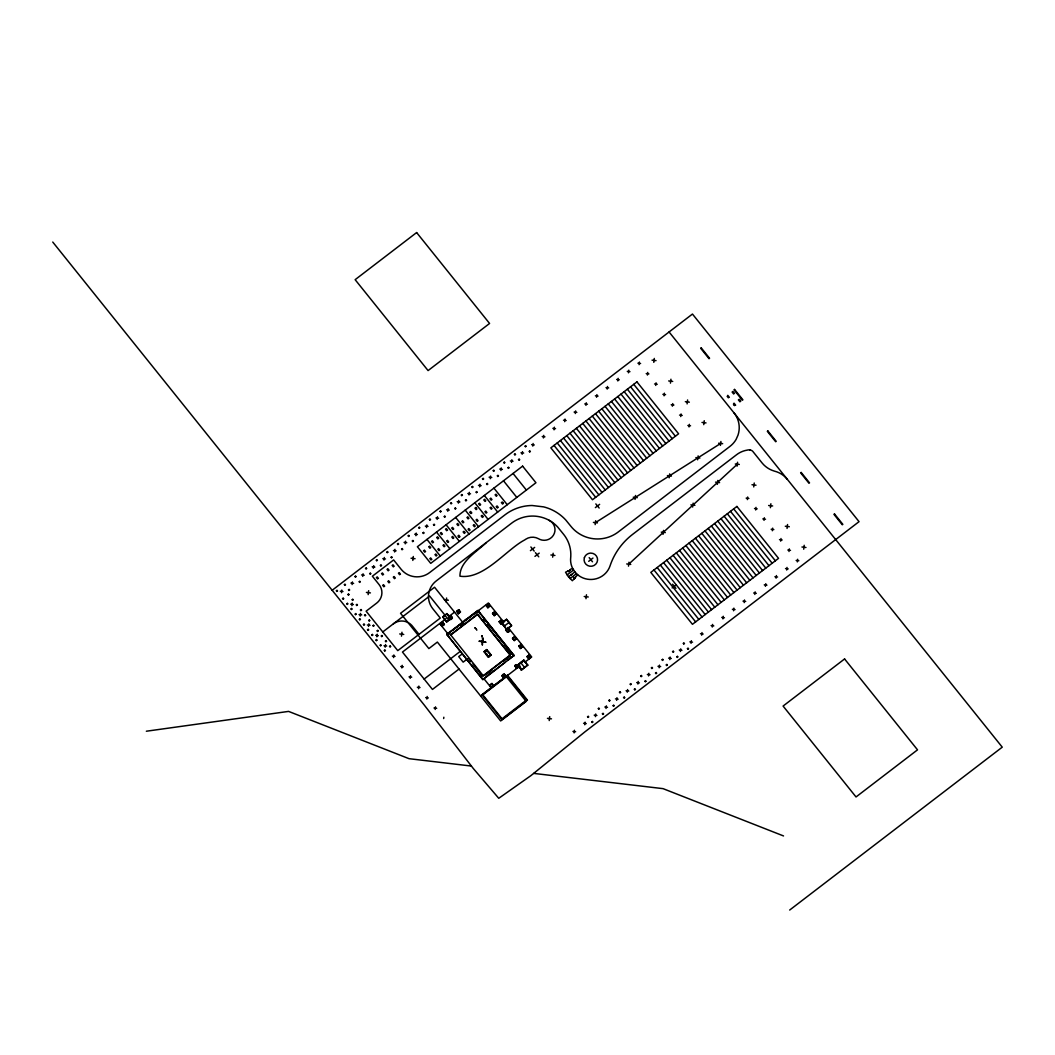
<?xml version="1.0" encoding="UTF-8"?>
<svg xmlns="http://www.w3.org/2000/svg" width="1055" height="1055" viewBox="0 0 1055 1055"><rect width="100%" height="100%" fill="white"/><g stroke="black" fill="none" stroke-linecap="round" stroke-linejoin="round"><path stroke-width="1.5" d="M481.792 641.506L478.944 641.242L481.792 641.427M485.656 642.31L483.124 641.506L485.867 642.152M567.841 571.045C569.384 573.538 569.449 568.012 572.746 568.645A20.256 19.794 -0.7 0 1 570.715 557.33L570.781 556.552A33.76 32.982 -0.7 0 0 568.935 543.813L568.131 541.795A33.76 32.982 -0.7 0 0 563.647 534.384L557.686 527.025A33.76 32.982 -0.7 0 0 511.715 523.095L436.229 580.936A20.256 19.794 -0.7 0 0 428.475 596.708L428.528 598A20.256 19.794 -0.7 0 0 432.787 608.722L440.278 618.059L397.761 650.632L366.111 611.188L376.741 603.051A13.504 13.188 -0.7 0 0 379.035 584.523L372.375 576.215L393.634 559.928L401.137 569.278A20.256 19.794 -0.7 0 0 429.57 572.628L505.055 514.787A44.561 43.532 -0.7 0 1 532.076 505.503L543.628 506.875A44.561 43.532 -0.7 0 1 565.744 519.983L570.926 526.34A33.76 32.982 -0.7 0 0 579.024 533.593L580.909 534.714A33.76 32.982 -0.7 0 0 606.559 537.747L608.669 537.101A33.76 32.982 -0.7 0 0 618.309 531.931L729.915 446.423A24.146 22.907 -14.5 0 0 736.1 439.434L738.012 435.122A24.291 23.883 -16.5 0 0 734.056 412.927M482.267 636.323L481.687 636.732L481.845 635.875M482.465 644.79L482.399 642.178L482.241 644.935M486.658 653.652L486.764 654.298M336.822 591.486L336.98 590.167M341.477 592.699L341.807 590.075M343.073 599.266L343.231 597.961M344.787 585.38L344.959 584.061M347.227 604.462L347.398 603.144M348.387 595.191L348.546 593.886M348.954 590.563L349.126 589.257M352.106 584.549L352.436 581.938M351.394 609.645L351.566 608.339M351.895 605.676L352.212 603.051M352.541 600.387L352.713 599.082M355.416 577.23L355.588 575.925M355.561 614.841L355.72 613.522M356.709 605.57L356.88 604.264M359.584 582.426L359.742 581.107M362.735 576.412L363.065 573.788M359.729 620.024L359.887 618.718M360.217 616.054L360.546 613.43M360.876 610.766L361.034 609.46M366.045 569.093L366.217 567.775M363.896 625.219L364.054 623.914M365.043 615.962L365.201 614.643M370.213 574.276L370.371 572.971M368.169 594.624L368.657 590.695M373.365 568.263L373.694 565.651M368.05 630.402L368.221 629.097M368.551 626.433L368.868 623.808M369.21 621.144L369.369 619.839M376.675 560.944L376.846 559.638M372.217 635.598L372.389 634.292M373.365 626.34L373.536 625.022M380.842 566.139L381 564.821M383.994 560.126L384.323 557.502M376.384 640.794L376.543 639.475M376.872 636.811L377.202 634.187M377.532 631.523L377.69 630.217M387.304 552.794L387.475 551.488M380.552 645.976L380.71 644.671M381.699 636.719L381.857 635.4M391.471 557.99L391.629 556.684M394.623 551.976L394.952 549.352M384.719 651.172L384.877 649.854M385.207 647.19L385.537 644.565M385.866 641.902L386.025 640.596M397.933 544.657L398.104 543.351M390.034 647.097L390.192 645.792M402.1 549.84L402.258 548.534M405.252 543.839L405.582 541.215M393.541 657.568L393.858 654.957M408.562 536.507L408.72 535.202M412.729 541.703L412.887 540.397M401.48 636.152L401.968 632.222M412.808 560.429L413.296 556.499M415.881 535.689L416.211 533.065M401.863 667.947L402.192 665.336M419.191 528.37L419.349 527.052M423.358 533.553L423.517 532.248M426.51 527.54L426.827 524.928M410.197 678.325L410.514 675.714M429.82 520.221L429.978 518.915M433.987 525.416L434.146 524.111M437.139 519.403L437.456 516.779M418.519 688.717L418.848 686.093M440.449 512.084L440.608 510.765M444.617 517.267L444.775 515.961M447.768 511.253L448.085 508.642M426.853 699.096L427.183 696.471M451.078 503.934L451.237 502.628M455.246 509.13L455.404 507.811M446.12 601.943L446.608 598.014M458.398 503.116L458.714 500.492M435.188 709.474L435.504 706.85M461.708 495.797L461.866 494.478M465.875 500.98L466.033 499.674M469.027 494.966L469.343 492.355M443.667 718.547L443.839 717.229M472.337 487.647L472.495 486.342M476.504 492.843L476.662 491.525M479.656 486.83L479.972 484.205M482.966 479.511L483.124 478.192M487.133 484.693L487.291 483.388M490.285 478.68L490.601 476.069M493.595 471.361L493.753 470.055M497.762 476.557L497.92 475.238M500.914 470.543L501.231 467.919M481.726 635.941L482.109 636.191M504.224 463.224L504.382 461.905M508.391 468.407L508.55 467.101M511.53 462.393L511.86 459.782M514.853 455.074L515.011 453.769M519.02 460.27L519.179 458.951M522.159 454.257L522.489 451.632M525.482 446.924L525.641 445.619M529.636 452.12L529.808 450.815M532.788 446.107L533.118 443.482M543.417 437.97L543.747 435.346M554.046 429.82L554.376 427.196M564.676 421.67L565.005 419.059M552.662 557.185L553.15 553.255M575.305 413.534L575.634 410.909M585.934 405.384L586.264 402.773M549.22 720.565L549.708 716.635M596.563 397.247L596.893 394.623M607.192 389.097L607.522 386.486M585.987 598.713L586.475 594.783M595.178 524.612L595.666 520.682M574.131 732.909L574.461 730.284M617.821 380.961L618.151 378.336M584.76 724.772L585.09 722.148M628.45 372.811L628.78 370.2M588.07 717.44L588.242 716.134M592.237 722.635L592.396 721.33M595.389 716.622L595.719 713.998M639.079 364.674L639.409 362.05M598.699 709.303L598.858 707.997M602.867 714.486L603.025 713.18M606.018 708.485L606.348 705.861M647.414 375.053L647.73 372.428M609.328 701.153L609.487 699.847M635.031 499.411L635.519 495.481M628.49 566.139L628.978 562.21M653.797 362.366L654.285 358.436M613.496 706.349L613.654 705.043M616.648 700.335L616.964 697.711M655.735 385.431L656.065 382.807M619.958 693.016L620.116 691.698M624.125 698.199L624.283 696.893M627.277 692.186L627.593 689.574M664.07 395.81L664.386 393.185M630.587 684.866L630.745 683.561M670.452 383.136L670.94 379.207M634.754 690.062L634.912 688.744M637.906 684.049L638.222 681.425M672.391 406.188L672.721 403.577M641.216 676.73L641.374 675.411M669.187 477.81L669.674 473.88M663.041 534.331L663.529 530.401M645.383 681.912L645.541 680.607M648.535 675.899L648.851 673.288M680.726 416.567L681.055 413.956M651.845 668.58L652.003 667.274M687.108 403.894L687.596 399.964M656.012 673.776L656.17 672.457M659.164 667.762L659.481 665.138M689.047 426.945L689.377 424.334M662.474 660.443L662.632 659.124M666.641 665.626L666.8 664.32M669.793 659.612L670.11 657.001M673.103 652.293L673.261 650.988M697.645 459.809L698.133 455.879M692.66 507.059L693.148 503.13M703.764 424.651L704.252 420.721M677.27 657.489L677.429 656.17M680.422 651.476L680.739 648.851M683.732 644.157L683.891 642.838M687.9 649.339L688.058 648.034M691.051 643.326L691.368 640.715M720.42 445.408L720.908 441.478M717.334 484.351L717.822 480.421M701.667 635.189L701.997 632.565M712.296 627.039L712.626 624.415M737.076 466.165L737.564 462.248M722.926 618.903L723.255 616.278M733.555 610.753L733.884 608.128M747.362 499.608L747.679 496.997M753.745 486.935L754.233 483.005M744.184 602.616L744.514 599.992M755.683 509.987L756.013 507.376M754.813 594.466L755.143 591.842M764.018 520.366L764.334 517.754M770.401 507.692L770.889 503.763M765.442 586.316L765.772 583.705M772.339 530.744L772.669 528.133M776.071 578.18L776.401 575.555M780.674 541.136L781.003 538.512M787.056 528.45L787.544 524.52M786.7 570.03L787.03 567.419M788.995 551.514L789.325 548.89M797.329 561.893L797.659 559.269M803.712 549.207L804.2 545.277M482.399 641.994L482.241 641.124M482.9 640.662L483.071 638.196M476.781 630.244L476.596 629.4M481.634 636.416L482.122 636.6M481.753 641.506L482.9 641.572M482.57 641.73L482.082 641.282M573.894 578.839L573.59 577.388L575.054 577.824M574.039 578.984L577.626 574.711A20.256 19.794 -0.7 0 0 610.067 565.849L610.093 565.757A67.52 65.964 -0.7 0 1 632.604 534.384L736.588 454.718A24.133 23.896 32.5 0 1 745.041 450.577L748.153 449.918A8.348 8.216 -22.8 0 1 749.868 449.931L749.894 449.931M574.553 578.43L572.338 580.725L568.5 576.795L565.52 572.219L568.276 570.913M575.015 577.81L575.423 577.336M475.818 628.529L475.132 627.962M628.74 564.174L737.326 464.213M569.265 570.623L570.346 569.911M486.315 542.547C476.715 551.923 459.729 561.445 459.94 576.175C483.678 579.947 506.4 549.404 524.757 539.909L525.693 539.25A12.146 11.869 -0.7 0 1 538.498 538.709L539.844 539.422A10.827 10.576 -0.7 0 0 550.987 521.5L549.114 520.3M52.75 242.057L424.229 705.004L473.233 768.422L498.751 798.292L530.942 775.596L585.011 731.774L859.047 521.658L692.462 314.047L332.167 590.273M382.767 631.945L429.622 596.049L445.052 615.289M451.751 617.953L446.595 621.975L442.704 616.845L446.951 613.588L450.841 618.718L446.951 613.588M442.704 617.135L446.951 613.878M530.414 550.67L534.661 547.413M445.869 618.797L402.469 652.056L432.458 689.429L459.017 669.068M448.349 616.898L454.547 612.151M440.555 623.742L442.678 622.107L444.353 624.468L442.23 626.103L440.555 623.742L442.23 626.103M448.599 617.584L450.722 615.949C455.773 617.993 446.661 621.87 452.384 618.032M456.63 611.425L458.754 609.79L460.428 611.874L458.305 613.786L456.63 611.425L458.754 609.79M440.555 624.033L442.678 622.107M448.599 617.874L450.722 615.949M441.188 623.808L442.612 622.727L443.72 624.112L442.296 625.193M457.263 611.491L458.688 610.41L459.795 611.795M446.595 621.975L450.841 618.428M595.363 507.6L599.622 504.343M442.23 625.813L444.353 624.468M460.428 611.874L458.305 613.786M534.951 556.381L539.211 553.123M446.806 634.345L477.981 610.463L514.075 655.445L482.9 679.618L446.806 634.345L482.9 679.618M446.806 634.635L477.981 610.463M450.472 632.037L448.059 634.503L448.876 633.303M452.951 630.138L462.881 622.529L434.555 587.239L400.544 613.298L428.871 648.588L437.363 642.073L500.663 720.961L526.181 701.417L506.189 676.506M466.363 619.892L488.386 602.985L503.855 622.265M461.299 624.362L463.738 622.49M475.277 613.641L477.823 611.702M486.236 605.399L488.36 603.763L490.021 605.847L487.898 607.759L486.236 605.399L487.898 607.759M486.236 605.689L488.36 603.763M460.916 625.76L463.501 623.795M478.377 612.388L478.719 611.162M450.591 635.084L477.519 614.458L510.277 655.287L483.361 675.912L450.591 634.794L477.519 614.168L510.277 654.997L483.348 675.622M487.977 606.862L489.388 605.768L488.28 604.383M479.484 613.773L479.827 612.546M487.898 607.469L490.021 605.847M492.579 613.311L494.716 611.689L496.377 613.759L494.254 615.672L492.579 613.311L494.254 615.672M492.593 613.601L494.716 611.689M494.254 615.395L496.377 613.759M424.123 679.051L460.046 651.528M502.866 622.147L506.585 619.298L500.914 623.98L499.252 621.619L501.376 619.984L503.037 622.358L501.376 619.984M499.252 621.909L501.376 620.274M462.182 653.955L458.727 656.606L463.158 662.144L467.774 658.61M567.128 574.922L573.538 570.003M568.5 576.795L574.883 571.916L577.626 574.711M588.703 561.326L592.95 558.069M570.043 578.549L576.452 573.643M507.864 628.384L510.343 626.485M509.71 630.653C505.029 625.575 512.928 631.51 507.587 632.288L505.912 630.204L511.583 625.536L506.585 619.298M507.653 631.378L509.077 630.297L507.956 628.912M507.587 632.288L509.697 630.363M484.219 651.528L486.737 649.59L491.01 654.904L488.491 657.291L484.219 651.528L488.491 657.291M484.219 651.977L486.737 649.59M488.491 656.843L491.01 654.904M512.572 638.222L514.695 636.6L516.37 638.671L514.247 640.583L512.572 638.222L514.247 640.583M512.572 638.512L514.695 636.6M514.312 639.686L515.737 638.592L514.629 637.22M514.247 640.306L516.37 638.671M518.928 646.135L521.051 644.513L522.713 646.583L520.59 648.509L518.928 646.135L520.59 648.509M518.928 646.425L521.051 644.513M519.561 646.214L520.972 645.133L522.08 646.517L520.669 647.599M485.775 674.884L492.21 669.951M503.815 661.063L510.251 656.131M520.59 648.218L522.713 646.583M484.192 678.339L504.976 662.408M507.574 660.417L514.075 655.445M489.797 685.117L491.933 683.482L493.595 685.552L491.472 687.478L489.797 685.117L491.472 687.187M502.088 675.701C506.769 680.778 498.87 674.844 504.224 674.066L505.886 676.426L504.224 674.066M516.515 668.29L518.638 666.364L516.515 668.29C511.504 662.039 521.183 664.887 521.328 670.11L527.711 665.217L523.821 660.087L517.451 665.257L523.821 660.087M527.131 656.5L529.267 654.878L530.929 657.239L528.806 658.874L527.131 656.5L528.806 658.874M489.81 685.394L491.933 683.482M502.101 675.978L504.224 674.356M514.853 666.206L516.976 664.584M527.144 656.79L529.267 654.878M516.897 664.914L515.473 665.995L516.594 667.38M527.764 656.579L529.188 655.498L530.296 656.883M518.559 664.808L522.818 661.551M491.551 686.568L492.962 685.486M503.763 677.772L505.886 676.136M528.806 658.584L530.929 657.239M480.684 696.049L519.97 665.942M525.179 661.96L531.694 656.962L507.983 627.409M521.328 670.11L527.711 664.927M672.127 587.912L676.374 584.655M789.681 910.043L1002.25 747.164L669.081 331.969M502.431 622.331L504.989 620.525M482.808 640.794L482.399 638.367L483.216 638.341M595.429 522.647L720.671 443.443M146.355 731.221L288.582 711.4L409.063 758.69L471.387 766.049M652.03 360.164L656.039 360.639M637.906 363.197L640.583 363.513M627.277 371.347L629.954 371.663M646.227 373.589L648.917 373.892M668.685 380.934L672.708 381.409M616.648 379.483L619.325 379.8M654.562 383.967L657.239 384.284M606.018 387.633L608.695 387.95M662.883 394.346L665.573 394.662M685.341 401.691L689.363 402.166M595.389 395.783L598.066 396.1M671.217 404.724L673.894 405.041M584.76 403.92L587.437 404.236M679.552 415.103L682.229 415.419M701.997 422.448L706.019 422.923M574.131 412.07L576.808 412.386M687.873 425.481L690.55 425.798M563.502 420.207L566.179 420.523M718.653 443.206L722.675 443.68M552.873 428.356L555.55 428.673M542.244 436.493L544.921 436.81M695.878 457.606L699.9 458.081M735.309 463.976L739.331 464.451M531.615 444.643L534.292 444.959M524.889 446.199L526.234 446.357M529.056 451.382L530.388 451.54M520.985 452.78L523.662 453.096M514.26 454.336L515.605 454.494M751.978 484.733L756 485.208M667.419 475.607L671.442 476.082M715.567 482.148L719.589 482.623M518.427 459.532L519.759 459.69M510.356 460.93L513.033 461.246M503.631 462.486L504.976 462.644M507.798 467.668L509.143 467.827M499.727 469.066L502.404 469.383M746.175 498.145L748.865 498.461M493.002 470.622L494.347 470.781M768.633 505.49L772.656 505.965M497.169 475.818L498.514 475.976M489.098 477.216L491.788 477.533M754.51 508.523L757.187 508.84M482.372 478.772L483.718 478.93M633.264 497.208L637.286 497.683M690.893 504.857L694.915 505.332M486.54 483.955L487.885 484.113M478.469 485.353L481.159 485.669M762.831 518.902L765.521 519.218M471.743 486.909L473.088 487.067M785.289 526.247L789.311 526.722M475.911 492.105L477.256 492.263M467.84 493.503L470.53 493.819M771.165 529.28L773.842 529.597M461.114 495.059L462.459 495.217M465.281 500.255L466.627 500.413M457.211 501.653L459.901 501.969M779.5 539.659L782.177 539.975M450.485 503.209L451.83 503.367M593.411 522.41L597.433 522.884M801.945 547.004L805.967 547.479M661.274 532.129L665.296 532.604M454.652 508.391L455.997 508.55M446.582 509.789L449.272 510.106M787.821 550.037L790.498 550.354M439.856 511.345L441.201 511.504M444.023 516.541L445.368 516.699M435.952 517.939L438.643 518.256M796.156 560.429L798.833 560.733M429.227 519.495L430.572 519.653M433.394 524.678L434.739 524.836M425.323 526.076L428.014 526.392M785.527 568.566L788.204 568.882M418.598 527.632L419.943 527.79M422.765 532.828L424.11 532.986M414.707 534.226L417.384 534.542M774.898 576.716L777.575 577.032M407.969 535.782L409.314 535.94M550.895 554.983L554.917 555.457M626.723 563.937L630.745 564.412M412.136 540.964L413.481 541.123M404.078 542.362L406.755 542.679M764.268 584.852L766.945 585.169M397.353 543.918L398.685 544.077M401.507 549.114L402.852 549.273M393.449 550.512L396.126 550.829M753.639 593.002L756.316 593.319M386.723 552.068L388.055 552.227M411.041 558.227L415.063 558.702M390.877 557.251L392.223 557.409M382.82 558.649L385.497 558.965M743.01 601.139L745.687 601.456M376.094 560.205L377.426 560.363M380.248 565.401L381.594 565.559M372.191 566.799L374.868 567.115M732.381 609.289L735.058 609.605M365.465 568.355L366.797 568.513M584.219 596.51L588.242 596.985M369.619 573.538L370.964 573.696M361.562 574.935L364.239 575.252M721.752 617.426L724.429 617.742M354.836 576.492L356.168 576.65M358.99 581.687L360.335 581.846M350.933 583.085L353.61 583.402M711.123 625.575L713.8 625.892M344.207 584.641L345.539 584.8M444.353 599.741L448.375 600.216M348.374 589.824L349.706 589.982M366.401 592.422L370.424 592.897M336.229 590.747L337.574 590.906M340.303 591.222L342.981 591.538M700.494 633.712L703.171 634.029M347.794 594.466L349.139 594.624M342.479 598.528L343.825 598.686M351.961 599.649L353.293 599.807M689.865 641.862L692.542 642.178M346.647 603.724L347.979 603.882M350.708 604.199L353.399 604.515M356.128 604.845L357.46 605.003M683.139 643.418L684.484 643.576M350.814 608.92L352.146 609.078M360.283 610.027L361.628 610.186M687.306 648.601L688.651 648.759M679.235 649.999L681.926 650.315M354.968 614.102L356.313 614.261M359.043 614.577L361.72 614.894M364.45 615.223L365.795 615.382M672.51 651.555L673.855 651.713M359.135 619.298L360.48 619.456M368.617 620.406L369.962 620.564M676.677 656.751L678.022 656.909M668.606 658.149L671.297 658.465M363.302 624.481L364.648 624.639M367.364 624.969L370.054 625.285M372.784 625.602L374.116 625.76M661.881 659.705L663.226 659.863M367.47 629.677L368.802 629.835M376.938 630.798L378.283 630.956M666.048 664.901L667.393 665.059M399.713 633.95L403.735 634.424M657.977 666.298L660.667 666.602M371.637 634.859L372.969 635.018M375.699 635.347L378.376 635.664M381.106 635.98L382.451 636.139M651.251 667.841L652.597 668M375.791 640.055L377.136 640.214M385.273 641.176L386.618 641.335M655.419 673.037L656.764 673.196M647.348 674.435L650.038 674.752M379.958 645.238L381.303 645.396M384.033 645.726L386.71 646.042M389.44 646.359L390.785 646.517M640.622 675.991L641.968 676.15M384.125 650.434L385.471 650.592M644.79 681.187L646.135 681.345M636.719 682.585L639.409 682.902M392.355 656.105L395.045 656.421M629.993 684.141L631.338 684.299M634.161 689.324L635.506 689.482M626.09 690.722L628.78 691.038M400.689 666.483L403.366 666.8M619.364 692.278L620.709 692.436M623.531 697.474L624.876 697.632M615.461 698.872L618.151 699.188M409.01 676.862L411.701 677.178M608.735 700.428L610.08 700.586M612.902 705.61L614.247 705.769M604.845 707.008L607.522 707.325M417.345 687.24L420.022 687.557M598.106 708.564L599.451 708.723M602.273 713.76L603.618 713.919M594.216 715.158L596.893 715.475M425.679 697.619L428.356 697.935M587.49 716.714L588.822 716.873M591.644 721.897L592.989 722.055M547.453 718.363L551.475 718.837M583.586 723.295L586.264 723.611M434.001 707.997L436.678 708.314M572.957 731.445L575.634 731.761M533.711 773.394L663.068 788.652L783.535 835.942M734.517 393.41L732.895 391.405M733.7 394.029L732.091 392.025M740.781 401.23L740.017 400.28M739.977 401.85L738.368 399.845M729.374 397.353L727.765 395.335M735.652 405.173L734.029 403.155M728.385 397.827L727.146 396.298M734.649 405.648L734.003 404.883M497.129 495.665L495.89 494.136M496.325 496.285L495.085 494.755M503.406 503.486L502.813 502.668M502.589 504.105L501.362 502.562M491.986 499.608L490.76 498.066M491.182 500.228L489.955 498.685M498.263 507.429L497.037 505.886M497.459 508.048L496.813 507.284M485.801 500.809L484.575 499.266M484.997 501.428L483.757 499.885M492.078 508.616L490.839 507.086M491.274 509.235L490.034 507.706M480.658 504.738L479.432 503.195M479.854 505.358L478.627 503.815M486.935 512.559L485.709 511.016M486.131 513.178L484.891 511.635M476.952 509.024L476.372 508.22M476.148 509.644L474.921 508.114M483.23 516.845L482.649 516.027M482.425 517.464L481.186 515.935M471.822 512.967L470.583 511.424M471.005 513.587L470.359 512.822M478.086 520.788L476.86 519.245M477.282 521.407L476.056 519.864M468.974 518.335L467.747 516.792M475.251 526.155L474.012 524.612M468.169 518.955L466.93 517.412M474.447 526.775L473.207 525.232M463.844 522.278L462.604 520.735M463.026 522.898L461.8 521.355M470.108 530.085L468.882 528.555M469.304 530.705L468.064 529.175M458.872 524.981L457.633 523.451M465.136 532.801L464.556 531.984M458.055 525.601L456.828 524.071M464.332 533.421L463.092 531.891M453.729 528.924L452.49 527.381M452.925 529.544L451.685 528.001M460.006 536.744L458.767 535.202M459.189 537.364L458.543 536.599M447.544 530.124L446.305 528.581M446.727 530.744L445.5 529.201M453.808 537.945L452.582 536.402M453.004 538.551L451.777 537.021M442.401 534.054L441.161 532.524M441.597 534.674L440.357 533.144M448.678 541.874L447.439 540.331M447.861 542.494L446.634 540.951M438.695 538.353L438.115 537.536M437.891 538.973L436.651 537.43M444.973 546.16L443.733 544.631M444.155 546.78L442.929 545.25M433.552 542.283L432.326 540.753M432.748 542.903L431.508 541.36M439.829 550.103L438.59 548.56M439.025 550.723L437.785 549.18M430.717 547.65L429.477 546.121M429.913 548.27L428.673 546.727M436.981 555.471L435.755 553.928M436.177 556.091L434.95 554.548M425.574 551.594L424.347 550.051M424.769 552.213L423.53 550.67M431.851 559.414L430.611 557.871M431.047 560.034L429.807 558.491M394.188 566.311L392.961 564.768M393.383 566.917L392.144 565.388M400.465 574.118L399.225 572.588M399.66 574.738L398.421 573.208M389.058 570.241L387.818 568.698M388.24 570.861L387.014 569.318M395.322 578.061L394.095 576.518M394.517 578.681L393.278 577.138M383.558 574.448L382.332 572.905M382.754 575.067L381.514 573.524M389.836 582.268L388.596 580.725M389.031 582.888L387.792 581.345M378.428 578.391L377.189 576.848M377.611 579.01L376.384 577.467M384.693 586.198L383.466 584.668M383.888 586.817L382.649 585.288M740.32 400.808L739.173 399.225M633.752 384.323L675.398 436.229M733.7 508.892L775.346 560.785M630.56 386.776L672.206 438.669M730.508 511.332L772.154 563.225M627.382 389.216L669.015 441.109M727.33 513.772L768.963 565.678M624.191 391.656L665.837 443.562M724.139 516.212L765.785 568.118M620.999 394.095L662.646 446.001M720.947 518.664L762.594 570.557M617.808 396.548L659.454 448.441M717.756 521.104L759.402 572.997M614.617 398.988L656.263 450.881M714.565 523.544L756.211 575.45M611.438 401.428L653.085 453.334M711.387 525.983L753.033 577.889M608.247 403.867L649.893 455.773M708.195 528.436L749.841 580.329M605.056 406.32L646.702 458.213M705.004 530.876L746.65 582.782M601.864 408.76L643.51 460.653M701.812 533.316L743.459 585.222M598.673 411.199L640.319 463.105M698.621 535.769L740.267 587.661M595.495 413.639L637.141 465.545M695.443 538.208L737.089 590.101M592.303 416.092L633.95 467.985M692.251 540.648L733.898 592.554M589.112 418.532L630.758 470.438M689.06 543.088L730.706 594.994M585.921 420.971L627.567 472.877M685.869 545.541L727.515 597.433M582.742 423.411L624.375 475.317M682.69 547.98L724.323 599.873M579.551 425.864L621.197 477.757M679.499 550.42L721.145 602.326M576.36 428.304L618.006 480.21M676.308 552.86L717.954 604.766M573.168 430.743L614.814 482.649M673.116 555.312L714.763 607.205M569.977 433.196L611.623 485.089M669.925 557.752L711.571 609.645M566.799 435.636L608.445 487.529M666.747 560.192L708.393 612.098M563.607 438.076L605.254 489.982M663.555 562.632L705.202 614.538M560.416 440.515L602.062 492.421M660.364 565.084L702.01 616.977M672.589 584.206L675.912 588.36M557.225 442.968L598.871 494.861M657.173 567.524L698.819 619.417M554.033 445.408L595.679 497.301M653.981 569.964L695.627 621.87M595.824 503.908L599.161 508.048M589.165 557.62L592.488 561.774M513.047 473.458L526.379 490.074M503.486 480.79L516.805 497.393M493.911 488.122L507.244 504.725M530.876 546.965L534.199 551.119M535.413 552.675L538.749 556.829M484.351 495.454L497.683 512.057M474.79 502.773L488.109 519.39M465.215 510.106L478.548 526.722M455.654 517.438L468.974 534.041M446.094 524.77L459.413 541.373M436.519 532.102L449.852 548.706M506.585 619.588L511.583 625.813M488.36 604.053L490.034 606.137M494.716 611.966L496.377 614.05M514.708 636.89L516.37 638.961M521.051 644.803L522.726 646.873M495.745 613.68L494.637 612.296L493.213 613.39L494.333 614.775M502.154 622.701L504.646 625.813M499.252 621.619L500.914 623.98M507.574 631.998L505.912 630.204M426.959 539.422L440.278 556.038M523.821 660.377L527.711 665.217M477.981 610.753L514.075 655.735M483.928 618.823L485.986 621.395M488.043 623.953L512.743 654.733M483.533 618.81L485.551 621.329M487.568 623.835L490.588 627.62M504.725 645.225L506.743 647.744M508.761 650.262L511.794 654.034M506.413 648.746L509.486 652.583M518.414 666.18L521.328 669.82M518.242 666.549L519.719 668.25M514.853 665.916L516.515 668M475.805 628.912L474.935 627.738M458.767 610.08L460.428 612.151M486.751 650.038L491.01 655.353M450.722 616.239L452.384 618.309M449.034 615.619L448.204 614.946M442.704 616.845L446.595 621.685M448.876 633.87L448.599 632.565M468.829 658.953L470.886 661.511M472.93 664.07L482.175 675.582M439.671 623.558L448.784 634.912M483.902 678.682L491.314 687.913M479.959 674.25L482.016 676.809M419.02 634.345L411.793 625.378A13.504 13.188 -0.7 0 0 393.396 623.808M734.043 404.975L733.423 404.118M502.787 502.8L502.167 501.943M496.839 507.363L496.219 506.506M482.61 516.172L481.99 515.315M476.346 508.352L475.726 507.495M470.398 512.901L469.778 512.044M464.53 532.129L463.91 531.272M458.582 536.678L457.962 535.821M438.076 537.668L437.456 536.81M574.883 571.916L572.746 568.645M524.52 667.38L520.629 662.527M509.077 622.41L504.119 626.222M466.086 619.166L466.099 620.129M464.675 620.248L464.675 621.21M450.287 631.826L450.3 632.789M450.01 631.483L450.023 632.446M448.718 620.063L444.828 615.21M787.36 479.366A24.278 23.869 -16.5 0 0 774.278 471.084A24.938 24.516 -16.5 0 1 762.04 462.908L752.782 451.369A4.418 4.339 -16.5 0 0 749.907 449.997M485.247 652.188C487.041 659.85 494.149 654.693 486.83 650.975A1.49 1.451 -0.7 0 0 485.247 652.188M584.417 557.647L584.285 558.055A6.752 6.594 -0.7 0 0 589.719 566.205A6.752 6.594 -0.7 0 0 597.552 560.205A6.752 6.594 -0.7 0 0 590.76 553.097L590.312 553.123A6.752 6.594 -0.7 0 0 584.417 557.647M570.65 575.318L571.691 574.553L570.702 575.239M416.633 232.562L355.139 279.681L428.079 370.582L489.573 323.463L416.633 232.562M522.607 466.139L417.384 546.754L430.717 563.37L535.94 482.742L522.607 466.139M636.943 381.884L550.855 447.848L592.501 499.754L678.589 433.79L636.943 381.884M701.245 347.899L700.705 348.308L709.039 358.687L709.567 358.278L701.245 347.899M734.557 389.427L734.029 389.836L742.351 400.214L742.891 399.805L734.557 389.427M767.869 430.941L767.341 431.35L775.676 441.728L776.203 441.32L767.869 430.941M504.145 674.686L502.721 675.767L503.828 677.152L505.253 676.07L504.145 674.686M507.442 675.187L481.937 694.731L501.929 719.642L527.434 700.098L507.442 675.187M507.336 676.031L482.808 694.836L502.035 718.798L526.564 699.992L507.336 676.031M736.891 506.44L650.803 572.403L692.449 624.309L778.537 558.346L736.891 506.44M801.193 472.469L800.666 472.864L808.987 483.256L809.515 482.847L801.193 472.469M834.505 513.983L833.978 514.392L842.299 524.77L842.84 524.361L834.505 513.983M844.58 658.953L783.087 706.059L856.027 796.96L917.52 749.841L844.58 658.953M506.624 629.334L501.626 623.096L506.624 629.334"/></g></svg>
